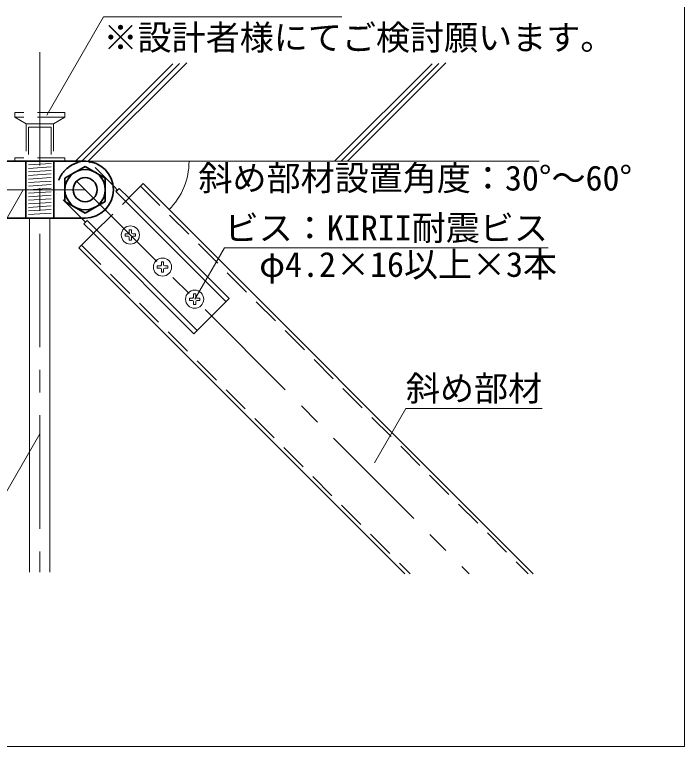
# Model space of a CAD drawing. Units: millimetres on the paper, enlarged 40 times, with parts at other scales. Extents: x -7800 to 7800, y -5578 to 5491.
# Drawn here: x -1258 to -78, y -4784 to -3495 of the extents above; entities that cross this region are included whole.
import ezdxf
from ezdxf.enums import TextEntityAlignment as Align

# ---------------------------------------------------------------- set-up
doc = ezdxf.new("R2010")
doc.units = ezdxf.units.MM
doc.header["$LTSCALE"] = 40
doc.linetypes.add('CHAIN1', pattern=[8, 5, -1, 1, -1])
doc.linetypes.add('DASHED1', pattern=[1.8, 1.2, -0.6])
for name, color, linetype, lineweight in [('3-0_中心線', 4, 'CHAIN1', 9), ('3-1_吊り材', 7, 'Continuous', 18), ('3-4_斜め部材', 4, 'Continuous', 9), ('3-6_文字', 7, 'Continuous', 18), ('3-7_金具', 6, 'Continuous', 35), ('3-9_躯体', 4, 'DASHED1', 9), ('3-B_ビス', 3, 'DASHED1', 18), ('F-2_太線１', 3, 'Continuous', 18)]:
    doc.layers.add(name, color=color, linetype=linetype, lineweight=lineweight)
doc.styles.add('ＭＳ ゴシック', font='')
doc.styles.get('ＭＳ ゴシック').set_extended_font_data('MS Gothic')

msp = doc.modelspace()

# ---------------------------------------------------------------- linework, layer by layer
at = {"layer": '3-0_中心線'}
for p, q in [((-1214.01, -3560.62), (-1214.01, -4476.91)), ((-1148.96, -3788.18), (-457.47, -4479.67)), ((-1334.73, -3803.13), (-1096.07, -3803.13))]:
    msp.add_line(p, q, dxfattribs=at)
at = {"layer": '3-1_吊り材'}
for p, q in [((-1232.01, -3853.13), (-1232.01, -4476.91)), ((-1196.01, -3853.13), (-1196.01, -4476.91))]:
    msp.add_line(p, q, dxfattribs=at)
at = {"layer": '3-4_斜め部材'}
for p, q in [((-1057.2, -3817.72), (-1031.74, -3792.26)), ((-1031.74, -3792.26), (-344.33, -4479.67)), ((-1144.81, -3905.47), (-1119.35, -3880.01)), ((-1144.81, -3905.47), (-570.61, -4479.67))]:
    msp.add_line(p, q, dxfattribs=at)
at = {"layer": '3-4_斜め部材', "linetype": 'DASHED1'}
for p, q in [((-1036.2, -3796.86), (-353.39, -4479.67)), ((-1119.35, -3880.01), (-1057.13, -3817.79)), ((-1140.28, -3900.94), (-561.56, -4479.67))]:
    msp.add_line(p, q, dxfattribs=at)
at = {"layer": '3-6_文字'}
for p, q in [((-1201.63, -3671.86), (-1101.63, -3498.66)), ((-1101.63, -3498.66), (-681.63, -3498.66)), ((-1242.88, -3803.13), (-1342.88, -3976.33)), ((-940.44, -3996.14), (-888.22, -3905.69)), ((-888.22, -3905.69), (-318.22, -3905.69)), ((-624.2, -4284.41), (-568.76, -4188.39)), ((-568.76, -4188.39), (-328.76, -4188.39)), ((-1214.01, -4233.39), (-1314.01, -4406.6))]:
    msp.add_line(p, q, dxfattribs=at)
msp.add_arc((-1070.88, -3753.13), 120, 315, 0, dxfattribs=at)
at = {"layer": '3-7_金具'}
for p, q in [((-1132.4, -3753.13), (-1294.01, -3753.13)), ((-1186.01, -3753.13), (-1242.01, -3753.13)), ((-1186.01, -3753.13), (-1242.01, -3753.13)), ((-1238.74, -3753.13), (-1238.74, -3853.13)), ((-1189.29, -3753.13), (-1189.29, -3853.13)), ((-1134.01, -3762.02), (-1169.61, -3782.58)), ((-1134.01, -3762.02), (-1098.41, -3782.58)), ((-1169.61, -3782.58), (-1169.61, -3823.68)), ((-1098.41, -3782.58), (-1098.41, -3823.68)), ((-1082.52, -3798.06), (-1076.86, -3803.71)), ((-1074.03, -3800.89), (-1076.86, -3803.71)), ((-1074.03, -3800.89), (-1057.2, -3817.72)), ((-1076.86, -3803.71), (-1079.69, -3806.54)), ((-1079.69, -3806.54), (-885.94, -4000.29)), ((-1134.01, -3844.24), (-1169.61, -3823.68)), ((-1134.01, -3844.24), (-1098.41, -3823.68)), ((-1294.01, -3853.13), (-1134.01, -3853.13)), ((-1138.58, -3855.13), (-1133.43, -3860.28)), ((-1136.26, -3863.11), (-1133.43, -3860.28)), ((-1136.26, -3863.11), (-1119.42, -3879.95)), ((-1133.43, -3860.28), (-1130.6, -3857.45)), ((-1130.6, -3857.45), (-936.85, -4051.2)), ((-1119.42, -3879.95), (-942.51, -4056.86))]:
    msp.add_line(p, q, dxfattribs=at)
at = {"layer": '3-7_金具', "color": 4, "lineweight": 9}
for p, q in [((-1234.01, -3759.38), (-1194.01, -3756.73)), ((-1234.01, -3765.63), (-1194.01, -3762.98)), ((-1234.01, -3771.88), (-1194.01, -3769.23)), ((-1234.01, -3778.13), (-1194.01, -3775.48)), ((-1234.01, -3784.38), (-1194.01, -3781.73)), ((-1234.01, -3790.63), (-1194.01, -3787.98)), ((-1234.01, -3796.88), (-1194.01, -3794.23)), ((-1234.01, -3803.13), (-1194.01, -3800.48)), ((-1234.01, -3809.38), (-1194.01, -3806.73)), ((-1234.01, -3815.63), (-1194.01, -3812.98)), ((-1234.01, -3821.88), (-1194.01, -3819.23)), ((-1234.01, -3828.13), (-1194.01, -3825.48)), ((-1234.01, -3834.38), (-1194.01, -3831.73)), ((-1234.01, -3840.63), (-1194.01, -3837.98)), ((-1234.01, -3846.88), (-1194.01, -3844.23))]:
    msp.add_line(p, q, dxfattribs=at)
at = {"layer": '3-7_金具', "linetype": 'DASHED1'}
for p, q in [((-1082.52, -3798.06), (-1124.94, -3755.63)), ((-1138.58, -3855.13), (-1183.79, -3809.92))]:
    msp.add_line(p, q, dxfattribs=at)
at = {"layer": '3-7_金具'}
msp.add_lwpolyline([(-1057.2, -3817.72), (-880.28, -3994.63), (-942.51, -4056.86)], dxfattribs=at)
for radius in [35.6, 21.2]:
    msp.add_circle((-1134.01, -3803.13), radius, dxfattribs=at)
at = {"layer": '3-7_金具', "linetype": 'DASHED1'}
msp.add_arc((-1132.01, -3805.13), 52, 105.94237, 185.28486, dxfattribs=at)
at = {"layer": '3-7_金具'}
msp.add_arc((-1134.01, -3803.13), 50, 270, 90, dxfattribs=at)
at = {"layer": '3-9_躯体', "linetype": 'Continuous'}
for p, q in [((-979.36, -3581.4), (-1151.09, -3753.13)), ((-967.73, -3581.08), (-1139.78, -3753.13)), ((-955.01, -3579.68), (-1128.47, -3753.13)), ((-522.71, -3581.4), (-694.44, -3753.13)), ((-511.08, -3581.08), (-683.13, -3753.13)), ((-498.36, -3579.68), (-671.81, -3753.13)), ((-334.08, -3753.13), (-1687.47, -3753.13)), ((-1294.01, -3753.13), (-1134.01, -3753.13)), ((-1127.22, -3753.35), (-1124.94, -3755.63))]:
    msp.add_line(p, q, dxfattribs=at)
at = {"layer": '3-9_躯体'}
for p, q in [((-1258.01, -3667.13), (-1258.01, -3675.13)), ((-1258.01, -3667.13), (-1258.01, -3675.13)), ((-1170.01, -3667.13), (-1258.01, -3667.13)), ((-1170.01, -3667.13), (-1170.01, -3675.13)), ((-1170.01, -3675.13), (-1258.01, -3675.13)), ((-1258.01, -3675.13), (-1238.01, -3687.13)), ((-1170.01, -3675.13), (-1190.01, -3687.13)), ((-1190.01, -3687.13), (-1238.01, -3687.13)), ((-1238.01, -3687.13), (-1238.01, -3747.13)), ((-1234.01, -3693.13), (-1232.01, -3693.13)), ((-1234.01, -3693.13), (-1234.01, -3753.13)), ((-1194.01, -3693.13), (-1232.01, -3693.13)), ((-1194.01, -3693.13), (-1194.01, -3753.13)), ((-1190.01, -3687.13), (-1190.01, -3747.13)), ((-1170.01, -3747.13), (-1258.01, -3747.13)), ((-1258.01, -3747.13), (-1258.01, -3753.13)), ((-1170.01, -3747.13), (-1170.01, -3753.13)), ((-1170.01, -3753.13), (-1258.01, -3753.13))]:
    msp.add_line(p, q, dxfattribs=at)
at = {"layer": '3-9_躯体', "linetype": 'Continuous'}
msp.add_arc((-1132.01, -3805.13), 52, 84.71514, 105.94237, dxfattribs=at)
at = {"layer": '3-B_ビス', "linetype": 'Continuous'}
for p, q in [((-1056.23, -3873.71), (-1056.23, -3878.91)), ((-1056.23, -3873.71), (-1052.23, -3873.71)), ((-1052.23, -3873.71), (-1052.23, -3878.91)), ((-1063.43, -3880.91), (-1063.43, -3884.91)), ((-1063.43, -3880.91), (-1058.23, -3880.91)), ((-1063.43, -3884.91), (-1058.23, -3884.91)), ((-1052.23, -3886.91), (-1052.23, -3892.11)), ((-1050.23, -3880.91), (-1045.03, -3880.91)), ((-1050.23, -3884.91), (-1045.03, -3884.91)), ((-1045.03, -3880.91), (-1045.03, -3884.91)), ((-999.66, -3930.28), (-999.66, -3935.48)), ((-999.66, -3930.28), (-995.66, -3930.28)), ((-995.66, -3930.28), (-995.66, -3935.48)), ((-1006.86, -3937.48), (-1006.86, -3941.48)), ((-1006.86, -3937.48), (-1001.66, -3937.48)), ((-1006.86, -3941.48), (-1001.66, -3941.48)), ((-999.66, -3943.48), (-999.66, -3948.68)), ((-995.66, -3943.48), (-995.66, -3948.68)), ((-993.66, -3937.48), (-988.46, -3937.48)), ((-993.66, -3941.48), (-988.46, -3941.48)), ((-988.46, -3937.48), (-988.46, -3941.48)), ((-999.66, -3948.68), (-995.66, -3948.68)), ((-950.3, -3994.05), (-950.3, -3998.05)), ((-950.3, -3994.05), (-945.1, -3994.05)), ((-943.1, -3986.85), (-943.1, -3992.05)), ((-943.1, -3986.85), (-939.1, -3986.85)), ((-939.1, -3986.85), (-939.1, -3992.05)), ((-937.1, -3994.05), (-931.9, -3994.05)), ((-931.9, -3994.05), (-931.9, -3998.05)), ((-950.3, -3998.05), (-945.1, -3998.05)), ((-943.1, -4000.05), (-943.1, -4005.25)), ((-943.1, -4005.25), (-939.1, -4005.25)), ((-939.1, -4000.05), (-939.1, -4005.25)), ((-937.1, -3998.05), (-931.9, -3998.05))]:
    msp.add_line(p, q, dxfattribs=at)
msp.add_lwpolyline([(-1056.23, -3886.91), (-1056.23, -3892.11), (-1052.23, -3892.11)], dxfattribs=at)
for centre in [(-1054.23, -3882.91), (-997.66, -3939.48), (-941.1, -3996.05)]:
    msp.add_circle(centre, 16, dxfattribs=at)
for centre, start, end in [((-1058.23, -3878.91), 269.99998, 0), ((-1050.23, -3878.91), 180, 270), ((-1058.23, -3886.91), 0, 89.99998), ((-1050.23, -3886.91), 90, 180), ((-1001.66, -3935.48), 269.99998, 0), ((-1001.66, -3943.48), 0, 89.99998), ((-993.66, -3935.48), 180, 270), ((-993.66, -3943.48), 90, 180), ((-945.1, -3992.05), 269.99998, 0), ((-937.1, -3992.05), 180, 270), ((-945.1, -4000.05), 0, 89.99998), ((-937.1, -4000.05), 90, 180)]:
    msp.add_arc(centre, 2, start, end, dxfattribs=at)
at = {"layer": 'F-2_太線１'}
msp.add_line((-78.18, 1696.25), (-78.18, -4783.77), dxfattribs=at)
msp.add_lwpolyline([(-1968.18, 1696.25), (-1968.18, -4783.77), (-78.18, -4783.77)], dxfattribs=at)

# ---------------------------------------------------------------- texts
at = {"layer": '3-6_文字', "style": 'ＭＳ ゴシック'}
for s, p in [('※設計者様にてご検討願います。', (-1101.63, -3570.21)), ('斜め部材設置角度：30°～60°', (-934.34, -3817.81)), ('ビス：KIRII耐震ビス', (-888.22, -3905.69)), ('\u3000φ4.2×16以上×3本', (-887.22, -3969.92)), ('斜め部材', (-568.76, -4188.39))]:
    msp.add_text(s, height=43.99, dxfattribs=at).set_placement(p, align=Align.BOTTOM_LEFT)

doc.saveas('drawing.dxf')
